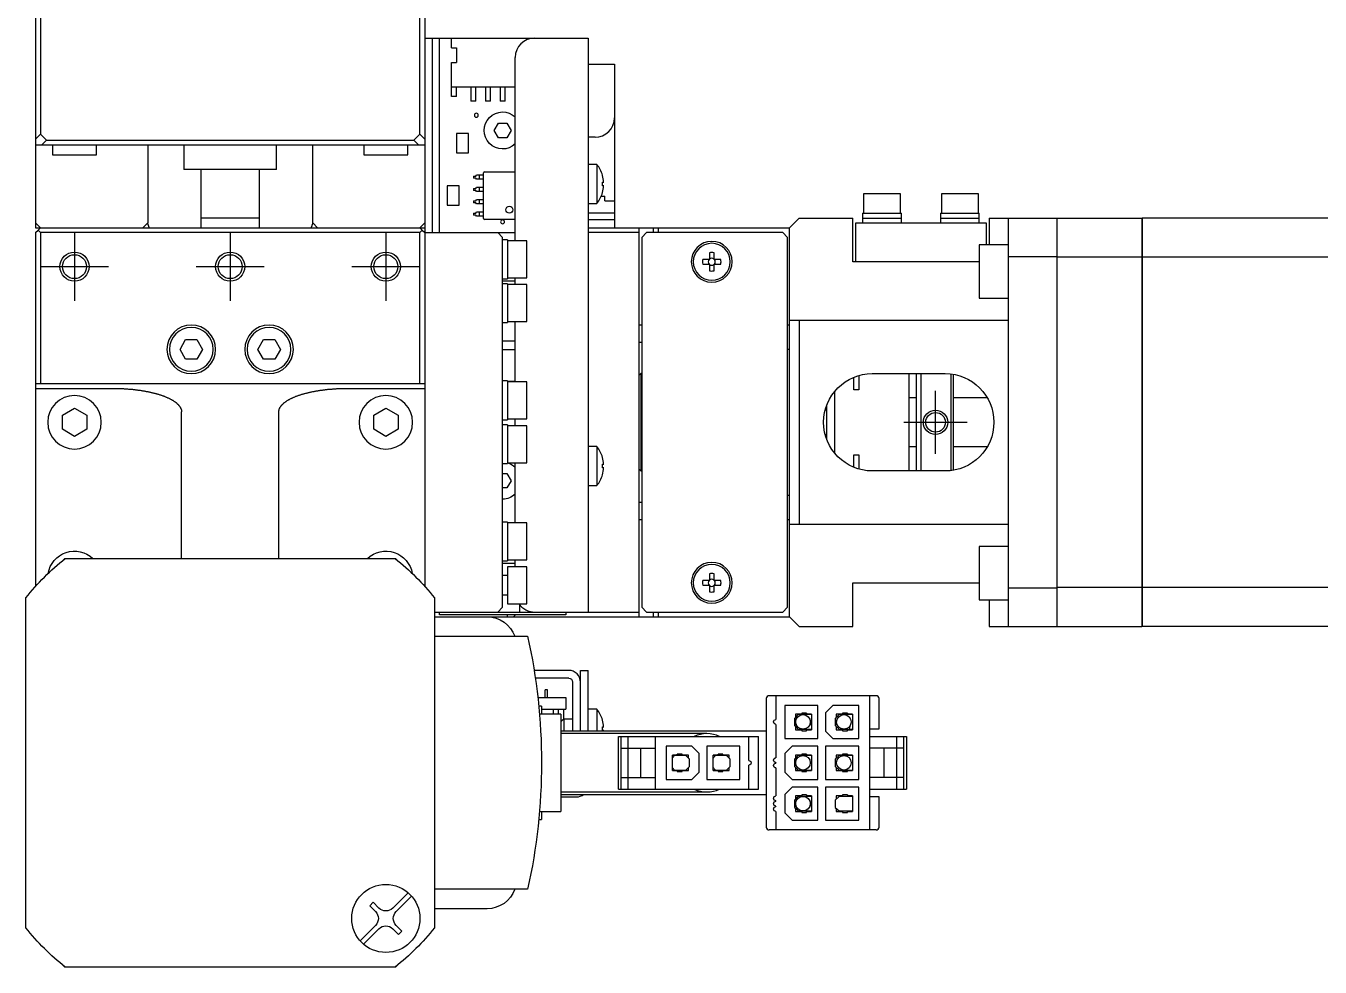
# Model space of a CAD drawing. Extents: x 0 to 1346, y -8 to 1139.
# Drawn here: x 418 to 551, y 409.9 to 506.7 of the extents above; entities that cross this region are included whole.
import ezdxf

# ---------------------------------------------------------------- set-up
doc = ezdxf.new("R2010")
doc.units = 0
doc.header["$LTSCALE"] = 0.5
doc.linetypes.add('CENTER', pattern=[50.8, 31.75, -6.35, 6.35, -6.35])
for name, color, linetype in [('MSM_CENTER', 1, 'CENTER'), ('MSM_CONTINUOUS', 7, 'CONTINUOUS'), ('MSM_NARROW', 5, 'CONTINUOUS')]:
    doc.layers.add(name, color=color, linetype=linetype)

msp = doc.modelspace()

# ---------------------------------------------------------------- linework, layer by layer
at = {"layer": 'MSM_CENTER'}
for p, q in [((423, 485.41), (423, 478.41)), ((439, 485.41), (439, 478.41)), ((455, 485.41), (455, 478.41)), ((419.5, 481.91), (426.5, 481.91)), ((435.5, 481.91), (442.5, 481.91)), ((451.5, 481.91), (458.5, 481.91)), ((511.5, 462.66), (511.5, 469.16)), ((508.25, 465.91), (514.75, 465.91))]:
    msp.add_line(p, q, dxfattribs=at)
at = {"layer": 'MSM_CONTINUOUS'}
for p, q in [((419, 523.41), (419, 485.91)), ((459, 523.41), (459, 449.05)), ((419.5, 507.91), (419.5, 495.52)), ((458.5, 495.52), (458.5, 507.91)), ((459, 505.41), (475.8, 505.41)), ((459.8, 485.41), (459.8, 505.41)), ((460.5, 485.41), (460.5, 505.41)), ((461.75, 504.41), (461.75, 505.41)), ((461.75, 504.41), (462.25, 504.41)), ((462.25, 504.41), (462.25, 502.91)), ((475.8, 505.41), (475.8, 446.41)), ((461.75, 502.91), (462.25, 502.91)), ((461.75, 499.41), (461.75, 502.91)), ((468.3, 484.56), (468.3, 503.41)), ((475.8, 502.71), (478.5, 502.71)), ((478.5, 502.71), (478.5, 485.91)), ((461.75, 500.41), (468.3, 500.41)), ((462.25, 499.41), (462.25, 500.41)), ((463.75, 500.41), (463.75, 498.91)), ((464.25, 498.91), (464.25, 500.41)), ((465.25, 500.41), (465.25, 498.91)), ((465.75, 498.91), (465.75, 500.41)), ((466.75, 500.41), (466.75, 498.91)), ((467.25, 498.91), (467.25, 500.41)), ((468.25, 500.41), (468.25, 498.91)), ((462.25, 499.41), (461.75, 499.41)), ((464.25, 498.91), (463.75, 498.91)), ((465.75, 498.91), (465.25, 498.91)), ((467.25, 498.91), (466.75, 498.91)), ((468.3, 498.91), (468.25, 498.91)), ((466.14, 495.91), (466.57, 496.66)), ((466.57, 496.66), (467.43, 496.66)), ((467.43, 496.66), (467.87, 495.91)), ((419, 495.02), (419.5, 495.52)), ((419.5, 495.52), (420.11, 494.91)), ((420.11, 494.91), (419.61, 494.41)), ((420.11, 494.91), (457.89, 494.91)), ((457.89, 494.91), (458.5, 495.52)), ((458.39, 494.41), (457.89, 494.91)), ((458.5, 495.52), (459, 495.02)), ((462.25, 495.61), (462.25, 493.61)), ((463.5, 495.61), (462.25, 495.61)), ((463.5, 493.61), (463.5, 495.61)), ((466.57, 495.16), (466.14, 495.91)), ((467.43, 495.16), (466.57, 495.16)), ((467.87, 495.91), (467.43, 495.16)), ((476.5, 495.21), (475.8, 495.21)), ((459, 494.41), (419, 494.41)), ((420.75, 494.41), (420.75, 493.41)), ((425.25, 493.41), (425.25, 494.41)), ((430.52, 494.41), (430.52, 486.41)), ((434.25, 494.41), (434.25, 491.91)), ((443.75, 491.91), (443.75, 494.41)), ((447.49, 486.41), (447.49, 494.41)), ((452.75, 494.41), (452.75, 493.41)), ((457.25, 493.41), (457.25, 494.41)), ((462.25, 493.61), (463.5, 493.61)), ((420.75, 493.41), (425.25, 493.41)), ((452.75, 493.41), (457.25, 493.41)), ((476.7, 492.41), (475.8, 492.41)), ((476.7, 492.41), (476.7, 488.41)), ((443.75, 491.91), (434.25, 491.91)), ((436, 491.91), (436, 485.91)), ((442, 485.91), (442, 491.91)), ((464, 491.22), (464, 491.02)), ((464, 491.22), (464.25, 491.22)), ((464.25, 491.02), (464, 491.02)), ((464.25, 491.22), (464.32, 491.33)), ((464.32, 490.9), (464.25, 491.02)), ((465.05, 491.33), (464.32, 491.33)), ((465.05, 490.9), (464.32, 490.9)), ((464.61, 490.9), (464.61, 491.33)), ((465.05, 486.86), (465.05, 491.56)), ((465.15, 491.66), (468.3, 491.66)), ((477.27, 491.29), (477.28, 491.3)), ((461.3, 490.22), (461.3, 488.22)), ((462.55, 490.22), (461.3, 490.22)), ((462.55, 488.22), (462.55, 490.22)), ((464, 489.95), (464.25, 489.95)), ((464, 489.95), (464, 489.75)), ((464.25, 489.75), (464, 489.75)), ((464.25, 489.95), (464.32, 490.06)), ((464.32, 489.63), (464.25, 489.75)), ((465.05, 490.06), (464.32, 490.06)), ((465.05, 489.63), (464.32, 489.63)), ((464.61, 489.63), (464.61, 490.06)), ((477.27, 490.59), (477.39, 490.59)), ((477.39, 490.23), (477.27, 490.23)), ((461.3, 488.22), (462.55, 488.22)), ((464, 488.68), (464.25, 488.68)), ((464, 488.68), (464, 488.48)), ((464.25, 488.48), (464, 488.48)), ((464.25, 488.68), (464.32, 488.79)), ((464.32, 488.36), (464.25, 488.48)), ((465.05, 488.79), (464.32, 488.79)), ((465.05, 488.36), (464.32, 488.36)), ((464.61, 488.36), (464.61, 488.79)), ((475.8, 488.41), (476.7, 488.41)), ((477.15, 489.16), (477.5, 489.16)), ((477.28, 489.52), (477.27, 489.52)), ((477.5, 488.66), (477.5, 489.16)), ((477.5, 488.66), (478.5, 488.66)), ((507.9, 489.41), (504.1, 489.41)), ((504.1, 489.41), (504.1, 487.41)), ((507.9, 487.41), (507.9, 489.41)), ((515.9, 489.41), (512.1, 489.41)), ((512.1, 489.41), (512.1, 487.41)), ((515.9, 487.41), (515.9, 489.41)), ((442, 486.91), (436, 486.91)), ((464, 487.41), (464, 487.21)), ((464, 487.41), (464.25, 487.41)), ((464.25, 487.21), (464, 487.21)), ((464.25, 487.41), (464.32, 487.52)), ((464.32, 487.09), (464.25, 487.21)), ((465.05, 487.52), (464.32, 487.52)), ((465.05, 487.09), (464.32, 487.09)), ((464.61, 487.09), (464.61, 487.52)), ((478.5, 487.41), (475.8, 487.41)), ((497.5, 486.91), (496.5, 485.91)), ((497.5, 486.91), (503, 486.91)), ((503, 482.41), (503, 486.91)), ((504, 487.41), (508, 487.41)), ((504, 487.41), (504, 486.41)), ((504, 486.91), (508, 486.91)), ((508, 486.41), (508, 487.41)), ((512, 487.41), (516, 487.41)), ((512, 487.41), (512, 486.41)), ((512, 486.91), (516, 486.91)), ((516, 486.41), (516, 487.41)), ((517, 486.91), (517, 484.16)), ((517, 486.91), (532.7, 486.91)), ((519, 444.91), (519, 486.91)), ((524, 444.91), (524, 486.91)), ((532.7, 486.91), (532.7, 444.91)), ((569, 486.91), (532.75, 486.91)), ((532.75, 486.91), (532.75, 444.91)), ((419.5, 485.91), (419, 486.41)), ((419, 485.91), (459, 485.91)), ((419, 485.41), (419.25, 485.66)), ((419.25, 485.66), (419.5, 485.91)), ((419.5, 485.41), (419.25, 485.66)), ((430.52, 486.41), (430.02, 485.91)), ((447.99, 485.91), (447.49, 486.41)), ((459, 486.41), (458.5, 485.91)), ((458.5, 485.91), (458.75, 485.66)), ((458.75, 485.66), (458.5, 485.41)), ((458.75, 485.66), (459, 485.41)), ((468.3, 486.76), (465.15, 486.76)), ((478.5, 486.71), (475.8, 486.71)), ((475.8, 485.91), (496.5, 485.91)), ((481, 485.91), (481, 445.91)), ((482.5, 485.41), (482.5, 485.91)), ((483, 485.91), (483, 485.41)), ((496.5, 445.91), (496.5, 485.91)), ((503.3, 482.41), (503.3, 486.41)), ((503.3, 486.41), (516.7, 486.41)), ((516.7, 486.41), (516.7, 484.16)), ((532.75, 486.86), (532.7, 486.86)), ((419, 485.41), (419, 449.05)), ((458.5, 485.41), (419.5, 485.41)), ((419.5, 485.41), (419.5, 469.91)), ((458.5, 469.91), (458.5, 485.41)), ((459, 485.41), (468.3, 485.41)), ((467, 484.91), (466.5, 485.41)), ((467, 446.91), (467, 484.91)), ((467.5, 484.66), (467, 484.66)), ((467.5, 484.66), (467.5, 480.66)), ((469.5, 484.56), (467.5, 484.56)), ((469.5, 480.76), (469.5, 484.56)), ((481, 485.41), (475.8, 485.41)), ((481.8, 485.41), (481.3, 484.91)), ((481.3, 484.91), (481.3, 446.91)), ((495.8, 485.41), (481.8, 485.41)), ((496.3, 484.91), (495.8, 485.41)), ((496.3, 446.91), (496.3, 484.91)), ((488.26, 483.33), (488.26, 482.65)), ((488.74, 482.65), (488.74, 483.33)), ((516, 484.16), (516, 478.66)), ((519, 484.16), (516, 484.16)), ((524, 482.91), (519, 482.91)), ((488.26, 482.65), (487.58, 482.65)), ((487.58, 482.17), (488.26, 482.17)), ((488.26, 482.17), (488.26, 481.49)), ((489.42, 482.65), (488.74, 482.65)), ((488.74, 481.49), (488.74, 482.17)), ((488.74, 482.17), (489.42, 482.17)), ((516, 482.41), (503, 482.41)), ((532.7, 482.88), (524, 482.88)), ((532.75, 482.62), (532.7, 482.62)), ((556.7, 482.88), (532.75, 482.88)), ((467, 480.66), (467.5, 480.66)), ((468.3, 480.41), (467, 480.41)), ((467.5, 480.76), (469.5, 480.76)), ((468.3, 480.06), (468.3, 480.76)), ((467.5, 480.16), (467, 480.16)), ((467.5, 480.16), (467.5, 476.16)), ((469.5, 480.06), (467.5, 480.06)), ((469.5, 476.26), (469.5, 480.06)), ((516, 478.66), (519, 478.66)), ((467.5, 476.26), (469.5, 476.26)), ((468.3, 470.06), (468.3, 476.26)), ((496.5, 476.41), (519, 476.41)), ((497.5, 476.41), (497.5, 455.41)), ((467, 476.16), (467.5, 476.16)), ((481.3, 475.91), (481, 475.91)), ((496.5, 475.91), (496.3, 475.91)), ((433.85, 473.41), (434.42, 474.41)), ((434.42, 474.41), (435.58, 474.41)), ((435.58, 474.41), (436.16, 473.41)), ((441.85, 473.41), (442.42, 474.41)), ((442.42, 474.41), (443.58, 474.41)), ((443.58, 474.41), (444.16, 473.41)), ((467, 474.28), (468.3, 474.28)), ((481, 474.16), (481.3, 474.16)), ((434.42, 472.41), (433.85, 473.41)), ((435.58, 472.41), (434.42, 472.41)), ((436.16, 473.41), (435.58, 472.41)), ((442.42, 472.41), (441.85, 473.41)), ((443.58, 472.41), (442.42, 472.41)), ((444.16, 473.41), (443.58, 472.41)), ((468.3, 473.35), (467, 473.35)), ((496.5, 473.41), (496.3, 473.41)), ((419, 469.91), (459, 469.91)), ((467.5, 470.16), (467, 470.16)), ((467.5, 470.16), (467.5, 466.16)), ((467.5, 470.15), (468.3, 470.15)), ((469.5, 470.06), (467.5, 470.06)), ((469.5, 466.26), (469.5, 470.06)), ((481.2, 470.91), (481, 470.71)), ((481.2, 470.91), (481.2, 460.91)), ((481.3, 470.91), (481.2, 470.91)), ((503.1, 469.24), (503.1, 470.53)), ((503.6, 470.71), (503.6, 469.24)), ((505, 470.91), (512.5, 470.91)), ((508.8, 460.91), (508.8, 470.91)), ((509.5, 470.91), (509.5, 460.91)), ((510, 470.91), (510, 460.91)), ((513.1, 460.94), (513.1, 470.87)), ((513.3, 470.84), (513.3, 460.97)), ((419, 469.39), (427, 469.39)), ((451, 469.39), (459, 469.39)), ((501.1, 469.04), (501.1, 462.78)), ((503.6, 469.26), (503.1, 469.26)), ((503.6, 469.24), (503.1, 469.24)), ((509.5, 468.41), (508.8, 468.41)), ((516.83, 468.41), (513.3, 468.41)), ((421.75, 466.63), (423, 467.35)), ((423, 467.35), (424.25, 466.63)), ((434, 451.91), (434, 466.98)), ((444, 451.91), (444, 466.98)), ((453.75, 466.63), (455, 467.35)), ((455, 467.35), (456.25, 466.63)), ((500.3, 467.16), (500.16, 467.16)), ((500.3, 467.61), (500.3, 464.2)), ((421.75, 465.19), (421.75, 466.63)), ((424.25, 466.63), (424.25, 465.19)), ((453.75, 465.19), (453.75, 466.63)), ((456.25, 466.63), (456.25, 465.19)), ((467, 466.16), (467.5, 466.16)), ((467.5, 465.66), (467, 465.66)), ((467.5, 466.26), (469.5, 466.26)), ((467.5, 465.66), (467.5, 461.66)), ((468.3, 465.56), (468.3, 466.26)), ((423, 464.46), (421.75, 465.19)), ((424.25, 465.19), (423, 464.46)), ((455, 464.46), (453.75, 465.19)), ((456.25, 465.19), (455, 464.46)), ((469.5, 465.56), (467.5, 465.56)), ((469.5, 461.76), (469.5, 465.56)), ((500.16, 464.66), (500.3, 464.66)), ((476.7, 463.41), (475.8, 463.41)), ((476.7, 463.41), (476.7, 459.41)), ((508.8, 463.41), (509.5, 463.41)), ((513.3, 463.41), (516.83, 463.41)), ((467, 461.66), (467.5, 461.66)), ((467.5, 461.76), (469.5, 461.76)), ((468.3, 455.56), (468.3, 461.76)), ((477.27, 462.29), (477.28, 462.3)), ((503.1, 461.28), (503.1, 462.58)), ((503.1, 462.58), (503.6, 462.58)), ((503.1, 462.56), (503.6, 462.56)), ((503.6, 462.58), (503.6, 461.11)), ((467, 460.66), (467.43, 460.66)), ((467.43, 460.66), (467.87, 459.91)), ((477.27, 461.59), (477.39, 461.59)), ((477.39, 461.23), (477.27, 461.23)), ((477.28, 460.52), (477.27, 460.52)), ((481, 461.11), (481.2, 460.91)), ((481.2, 460.91), (481.3, 460.91)), ((512.5, 460.91), (505, 460.91)), ((467.43, 459.16), (467, 459.16)), ((467.87, 459.91), (467.43, 459.16)), ((475.8, 459.41), (476.7, 459.41)), ((481.3, 457.66), (481, 457.66)), ((496.3, 458.41), (496.5, 458.41)), ((467.5, 455.66), (467, 455.66)), ((467.5, 455.66), (467.5, 451.66)), ((468.3, 455.57), (467.5, 455.57)), ((469.5, 455.56), (467.5, 455.56)), ((469.5, 451.76), (469.5, 455.56)), ((481, 455.91), (481.3, 455.91)), ((496.3, 455.91), (496.5, 455.91)), ((519, 455.41), (496.5, 455.41)), ((516, 453.16), (516, 447.66)), ((519, 453.16), (516, 453.16)), ((422, 451.91), (421.87, 451.78)), ((422.03, 451.91), (455.97, 451.91)), ((456.13, 451.78), (456, 451.91)), ((467, 451.66), (467.5, 451.66)), ((468.3, 451.41), (467, 451.41)), ((467.5, 451.76), (469.5, 451.76)), ((467.5, 451.06), (467.5, 447.26)), ((469.5, 451.06), (467.5, 451.06)), ((468.3, 451.06), (468.3, 451.76)), ((469.5, 447.26), (469.5, 451.06)), ((467.5, 450.16), (467, 450.16)), ((488.26, 449.65), (487.58, 449.65)), ((488.26, 450.33), (488.26, 449.65)), ((488.74, 449.65), (488.74, 450.33)), ((489.42, 449.65), (488.74, 449.65)), ((487.58, 449.17), (488.26, 449.17)), ((488.26, 449.17), (488.26, 448.49)), ((488.74, 448.49), (488.74, 449.17)), ((488.74, 449.17), (489.42, 449.17)), ((503, 449.41), (516, 449.41)), ((503, 444.91), (503, 449.41)), ((519, 448.91), (524, 448.91)), ((532.7, 448.94), (524, 448.94)), ((532.75, 449.19), (532.7, 449.19)), ((556.7, 448.94), (532.75, 448.94)), ((418.13, 448.04), (418, 447.91)), ((418, 413.94), (418, 447.88)), ((460, 447.91), (459.87, 448.04)), ((460, 447.88), (460, 413.94)), ((467, 448.16), (467.5, 448.16)), ((467.5, 447.26), (469.5, 447.26)), ((468.75, 447.14), (468.75, 446.41)), ((516, 447.66), (519, 447.66)), ((517, 447.66), (517, 444.91)), ((460, 446.41), (481, 446.41)), ((460, 445.91), (496.5, 445.91)), ((460.5, 446.11), (460.5, 446.41)), ((473.5, 446.11), (460.5, 446.11)), ((466.5, 446.41), (467, 446.91)), ((467.5, 445.91), (467.5, 446.11)), ((468.31, 446.11), (468.11, 445.91)), ((473.5, 446.41), (473.5, 446.11)), ((481.3, 446.91), (481.8, 446.41)), ((481.8, 446.41), (495.8, 446.41)), ((482.5, 445.91), (482.5, 446.41)), ((483, 446.41), (483, 445.91)), ((495.8, 446.41), (496.3, 446.91)), ((496.5, 445.91), (497.5, 444.91)), ((497.5, 444.91), (503, 444.91)), ((517, 444.91), (532.7, 444.91)), ((532.75, 444.96), (532.7, 444.96)), ((556.7, 444.91), (532.75, 444.91)), ((460, 443.91), (469.57, 443.91)), ((473.8, 440.41), (470.24, 440.41)), ((475, 440.41), (475.8, 440.41)), ((475, 434.16), (475, 440.41)), ((475.8, 434.16), (475.8, 440.41)), ((473.8, 439.61), (470.36, 439.61)), ((474.2, 439.21), (474.2, 434.16)), ((471.38, 437.61), (471.38, 438.41)), ((471.63, 438.41), (471.38, 438.41)), ((471.63, 437.61), (471.63, 438.41)), ((505.4, 437.81), (494.4, 437.81)), ((495.1, 437.81), (495.1, 435.36)), ((504.7, 437.81), (504.7, 424.01)), ((470.62, 437.61), (473.5, 437.61)), ((471, 436.73), (470.71, 436.73)), ((471, 436.73), (471, 435.91)), ((471, 436.41), (473.5, 436.41)), ((472.25, 435.91), (472.25, 436.41)), ((472.71, 436.41), (472.71, 435.91)), ((473.25, 436.41), (473.25, 435.36)), ((473.5, 437.61), (473.5, 436.41)), ((476.7, 436.41), (475.8, 436.41)), ((476.7, 436.41), (476.7, 434.16)), ((494.1, 437.51), (494.1, 424.31)), ((496, 436.81), (496, 433.41)), ((499.4, 436.81), (496, 436.81)), ((499.4, 433.41), (499.4, 436.81)), ((500.95, 436.81), (500.2, 436.06)), ((503.6, 436.81), (500.95, 436.81)), ((503.6, 433.41), (503.6, 436.81)), ((505.7, 434.41), (505.7, 437.51)), ((473, 435.91), (470.79, 435.91)), ((473, 435.91), (473, 425.91)), ((473.1, 435.21), (473, 435.11)), ((473.3, 435.41), (473.1, 435.21)), ((473.3, 435.41), (473.3, 434.16)), ((474.2, 435.41), (473.3, 435.41)), ((477.27, 435.29), (477.28, 435.3)), ((497.1, 435.58), (497, 435.48)), ((497, 435.48), (497, 434.73)), ((497.75, 435.91), (497.1, 435.91)), ((497.1, 435.91), (497.1, 435.58)), ((497.38, 435.86), (497.1, 435.58)), ((498.75, 435.86), (497.38, 435.86)), ((498.25, 436.01), (497.75, 436.01)), ((497.75, 436.01), (497.75, 435.86)), ((498.25, 436.01), (498.25, 435.86)), ((498.75, 435.91), (498.25, 435.91)), ((498.75, 434.8), (498.6, 435.32)), ((498.75, 435.91), (498.75, 434.31)), ((500.2, 436.06), (500.2, 434.16)), ((501.58, 435.86), (501.2, 435.48)), ((501.2, 435.48), (501.2, 434.73)), ((501.35, 435.31), (501.2, 434.76)), ((501.3, 435.91), (501.3, 435.58)), ((501.95, 435.91), (501.3, 435.91)), ((502.95, 435.86), (501.58, 435.86)), ((502.45, 436.01), (501.95, 436.01)), ((501.95, 436.01), (501.95, 435.86)), ((502.45, 436.01), (502.45, 435.86)), ((502.95, 435.91), (502.45, 435.91)), ((502.95, 435.91), (502.95, 434.31)), ((494.1, 434.16), (473, 434.16)), ((488, 433.91), (473, 433.91)), ((477.27, 434.59), (477.39, 434.59)), ((477.39, 434.23), (477.27, 434.23)), ((495.1, 434.86), (495.1, 431.43)), ((497, 434.73), (497.1, 434.63)), ((497.1, 434.63), (497.1, 434.31)), ((497.1, 434.63), (497.38, 434.36)), ((497.1, 434.31), (497.75, 434.31)), ((497.16, 434.89), (497.29, 434.44)), ((497.38, 434.36), (498.75, 434.36)), ((497.75, 434.36), (497.75, 434.21)), ((497.75, 434.21), (498.25, 434.21)), ((498.25, 434.21), (498.25, 434.36)), ((498.25, 434.31), (498.75, 434.31)), ((500.2, 434.16), (500.95, 433.41)), ((501.2, 434.73), (501.3, 434.63)), ((501.3, 434.63), (501.3, 434.31)), ((501.3, 434.63), (501.58, 434.36)), ((501.3, 434.31), (501.95, 434.31)), ((501.58, 434.36), (502.95, 434.36)), ((501.95, 434.36), (501.95, 434.21)), ((501.95, 434.21), (502.45, 434.21)), ((502.45, 434.21), (502.45, 434.36)), ((502.45, 434.31), (502.95, 434.31)), ((502.65, 434.36), (502.8, 434.91)), ((504.7, 434.41), (505.7, 434.41)), ((478.9, 428.21), (478.9, 433.61)), ((478.9, 433.61), (493.3, 433.61)), ((479.2, 428.21), (479.2, 433.61)), ((479.2, 432.41), (482.7, 432.41)), ((479.9, 428.21), (479.9, 433.61)), ((481.2, 429.41), (481.2, 432.41)), ((482.7, 428.21), (482.7, 433.61)), ((486.45, 432.61), (483.8, 432.61)), ((483.8, 432.61), (483.8, 429.21)), ((487.2, 431.86), (486.45, 432.61)), ((488, 432.61), (488, 429.21)), ((491.4, 432.61), (488, 432.61)), ((491.4, 429.21), (491.4, 432.61)), ((492.3, 431.16), (492.3, 433.61)), ((493.3, 428.21), (493.3, 433.61)), ((496, 433.41), (499.4, 433.41)), ((496.75, 432.61), (496, 431.86)), ((499.4, 432.61), (496.75, 432.61)), ((499.4, 429.21), (499.4, 432.61)), ((503.6, 432.61), (500.2, 432.61)), ((500.2, 432.61), (500.2, 429.21)), ((500.95, 433.41), (503.6, 433.41)), ((503.6, 429.21), (503.6, 432.61)), ((504.7, 433.61), (508.5, 433.61)), ((508.2, 432.41), (504.7, 432.41)), ((506.2, 432.41), (506.2, 429.41)), ((507.5, 433.61), (507.5, 428.21)), ((508.2, 433.61), (508.2, 428.21)), ((508.5, 433.61), (508.5, 428.21)), ((484.95, 431.71), (484.45, 431.71)), ((484.45, 430.11), (484.45, 431.71)), ((485.83, 431.66), (484.45, 431.66)), ((485.45, 431.81), (484.95, 431.81)), ((484.95, 431.66), (484.95, 431.81)), ((485.45, 431.66), (485.45, 431.81)), ((486.1, 431.71), (485.45, 431.71)), ((486.2, 431.28), (485.83, 431.66)), ((486.1, 431.38), (486.1, 431.71)), ((486.2, 430.53), (486.2, 431.28)), ((487.2, 429.96), (487.2, 431.86)), ((489.15, 431.71), (488.65, 431.71)), ((488.65, 430.11), (488.65, 431.71)), ((490.03, 431.66), (488.65, 431.66)), ((489.65, 431.81), (489.15, 431.81)), ((489.15, 431.66), (489.15, 431.81)), ((489.65, 431.66), (489.65, 431.81)), ((490.3, 431.71), (489.65, 431.71)), ((490.4, 431.28), (490.03, 431.66)), ((490.3, 431.38), (490.3, 431.71)), ((490.4, 430.53), (490.4, 431.28)), ((496, 431.86), (496, 429.96)), ((497.1, 431.38), (497, 431.28)), ((497, 431.28), (497, 430.53)), ((497.75, 431.71), (497.1, 431.71)), ((497.1, 431.71), (497.1, 431.38)), ((497.38, 431.66), (497.1, 431.38)), ((498.75, 431.66), (497.38, 431.66)), ((498.25, 431.81), (497.75, 431.81)), ((497.75, 431.81), (497.75, 431.66)), ((498.25, 431.81), (498.25, 431.66)), ((498.75, 431.71), (498.25, 431.71)), ((498.75, 431.65), (498.67, 431.66)), ((498.75, 431.71), (498.75, 430.11)), ((501.3, 431.38), (501.2, 431.28)), ((501.2, 431.28), (501.2, 430.53)), ((501.3, 431.71), (501.3, 431.38)), ((501.95, 431.71), (501.3, 431.71)), ((501.58, 431.66), (501.3, 431.38)), ((502.95, 431.66), (501.58, 431.66)), ((502.45, 431.81), (501.95, 431.81)), ((501.95, 431.81), (501.95, 431.66)), ((502.45, 431.81), (502.45, 431.66)), ((502.95, 431.71), (502.45, 431.71)), ((502.95, 431.71), (502.95, 430.11)), ((484.45, 430.16), (485.83, 430.16)), ((484.45, 430.11), (484.95, 430.11)), ((484.95, 430.16), (484.95, 430.01)), ((484.95, 430.01), (485.45, 430.01)), ((485.45, 430.01), (485.45, 430.16)), ((485.45, 430.11), (486.1, 430.11)), ((485.83, 430.16), (486.2, 430.53)), ((486.1, 430.11), (486.1, 430.43)), ((486.45, 429.21), (487.2, 429.96)), ((488.65, 430.16), (490.03, 430.16)), ((488.65, 430.11), (489.15, 430.11)), ((489.15, 430.16), (489.15, 430.01)), ((489.15, 430.01), (489.65, 430.01)), ((489.65, 430.01), (489.65, 430.16)), ((489.65, 430.11), (490.3, 430.11)), ((490.03, 430.16), (490.4, 430.53)), ((490.3, 430.11), (490.3, 430.43)), ((492.3, 428.21), (492.3, 430.66)), ((495.1, 430.93), (495.1, 430.88)), ((495.1, 430.38), (495.1, 427.51)), ((496, 429.96), (496.75, 429.21)), ((497, 430.53), (497.1, 430.43)), ((497.1, 430.43), (497.1, 430.11)), ((497.1, 430.43), (497.38, 430.16)), ((497.1, 430.11), (497.75, 430.11)), ((497.38, 430.16), (498.75, 430.16)), ((497.75, 430.16), (497.75, 430.01)), ((497.75, 430.01), (498.25, 430.01)), ((498.25, 430.01), (498.25, 430.16)), ((498.25, 430.11), (498.75, 430.11)), ((498.75, 430.16), (498.67, 430.16)), ((501.2, 430.53), (501.58, 430.16)), ((501.3, 430.43), (501.3, 430.11)), ((501.3, 430.11), (501.95, 430.11)), ((501.58, 430.16), (502.95, 430.16)), ((501.95, 430.16), (501.95, 430.01)), ((501.95, 430.01), (502.45, 430.01)), ((502.45, 430.01), (502.45, 430.16)), ((502.45, 430.11), (502.95, 430.11)), ((479.2, 429.41), (482.7, 429.41)), ((483.8, 429.21), (486.45, 429.21)), ((488, 429.21), (491.4, 429.21)), ((496.75, 428.41), (496, 427.66)), ((496.75, 429.21), (499.4, 429.21)), ((499.4, 428.41), (496.75, 428.41)), ((499.4, 425.01), (499.4, 428.41)), ((500.2, 429.21), (503.6, 429.21)), ((500.2, 428.41), (500.2, 425.01)), ((503.6, 428.41), (500.2, 428.41)), ((503.6, 425.01), (503.6, 428.41)), ((508.2, 429.41), (504.7, 429.41)), ((473, 427.91), (488, 427.91)), ((473, 427.66), (494.1, 427.66)), ((473, 427.41), (474.6, 427.41)), ((478.9, 428.21), (493.3, 428.21)), ((496, 427.66), (496, 425.76)), ((497.1, 427.18), (497, 427.08)), ((497, 427.08), (497, 426.33)), ((497.75, 427.51), (497.1, 427.51)), ((497.1, 427.51), (497.1, 427.18)), ((497.38, 427.46), (497.1, 427.18)), ((497.16, 426.92), (497.29, 427.37)), ((498.75, 427.46), (497.38, 427.46)), ((498.25, 427.61), (497.75, 427.61)), ((497.75, 427.61), (497.75, 427.46)), ((498.25, 427.61), (498.25, 427.46)), ((498.75, 427.51), (498.25, 427.51)), ((498.75, 427.51), (498.75, 425.91)), ((501.58, 427.46), (501.2, 427.08)), ((501.2, 427.08), (501.2, 426.33)), ((501.3, 427.51), (501.3, 427.18)), ((501.95, 427.51), (501.3, 427.51)), ((502.95, 427.46), (501.58, 427.46)), ((502.45, 427.61), (501.95, 427.61)), ((501.95, 427.61), (501.95, 427.46)), ((502.45, 427.61), (502.45, 427.46)), ((502.95, 427.51), (502.45, 427.51)), ((502.95, 427.51), (502.95, 425.91)), ((504.7, 428.21), (508.5, 428.21)), ((505.7, 427.41), (504.7, 427.41)), ((505.7, 424.31), (505.7, 427.41)), ((470.79, 425.91), (473, 425.91)), ((471, 425.91), (471, 425.09)), ((495.1, 427.01), (495.1, 426.96)), ((495.1, 426.46), (495.1, 426.41)), ((495.1, 425.91), (495.1, 424.01)), ((496, 425.76), (496.75, 425.01)), ((497, 426.33), (497.1, 426.23)), ((497.1, 426.23), (497.1, 425.91)), ((497.1, 426.23), (497.38, 425.96)), ((497.1, 425.91), (497.75, 425.91)), ((497.38, 425.96), (498.75, 425.96)), ((497.75, 425.96), (497.75, 425.81)), ((497.75, 425.81), (498.25, 425.81)), ((498.25, 425.81), (498.25, 425.96)), ((498.25, 425.91), (498.75, 425.91)), ((498.75, 427.02), (498.6, 426.49)), ((501.2, 426.33), (501.58, 425.96)), ((501.3, 426.23), (501.3, 425.91)), ((501.3, 425.91), (501.95, 425.91)), ((501.58, 425.96), (502.95, 425.96)), ((501.95, 425.96), (501.95, 425.81)), ((501.95, 425.81), (502.45, 425.81)), ((502.45, 425.81), (502.45, 425.96)), ((502.45, 425.91), (502.95, 425.91)), ((470.71, 425.09), (471, 425.09)), ((496.75, 425.01), (499.4, 425.01)), ((500.2, 425.01), (503.6, 425.01)), ((505.4, 424.01), (494.4, 424.01)), ((469.57, 417.91), (460, 417.91)), ((453.34, 416.22), (453.69, 416.57)), ((453.69, 416.57), (454.29, 415.97)), ((455.71, 415.97), (457.29, 417.55)), ((457.65, 417.2), (456.06, 415.62)), ((453.94, 415.62), (453.34, 416.22)), ((465.42, 415.91), (460, 415.91)), ((418, 413.91), (418.13, 413.78)), ((452.36, 412.62), (453.94, 414.2)), ((454.29, 413.85), (452.71, 412.26)), ((456.31, 413.25), (455.71, 413.85)), ((456.06, 414.2), (456.66, 413.6)), ((459.87, 413.78), (460, 413.91)), ((456.66, 413.6), (456.31, 413.25)), ((421.87, 410.04), (422, 409.91)), ((455.97, 409.91), (422.03, 409.91)), ((456, 409.91), (456.13, 410.04))]:
    msp.add_line(p, q, dxfattribs=at)
for points in [[(477.27, 490.23, 0), (477.27, 490.23, 0), (477.27, 490.23, 0), (477.27, 490.24, 0), (477.27, 490.24, 0), (477.27, 490.24, 0), (477.27, 490.25, 0), (477.27, 490.25, 0), (477.27, 490.25, 0), (477.27, 490.25, 0), (477.27, 490.26, 0), (477.27, 490.26, 0), (477.27, 490.26, 0), (477.27, 490.26, 0), (477.27, 490.27, 0), (477.27, 490.27, 0), (477.27, 490.27, 0), (477.27, 490.28, 0), (477.27, 490.28, 0), (477.27, 490.28, 0), (477.27, 490.28, 0), (477.27, 490.29, 0), (477.27, 490.29, 0), (477.27, 490.29, 0), (477.27, 490.3, 0), (477.27, 490.3, 0), (477.27, 490.3, 0), (477.27, 490.3, 0), (477.27, 490.31, 0), (477.27, 490.31, 0), (477.27, 490.31, 0), (477.27, 490.31, 0), (477.27, 490.32, 0), (477.27, 490.32, 0), (477.27, 490.32, 0), (477.27, 490.33, 0), (477.27, 490.33, 0), (477.27, 490.33, 0), (477.27, 490.33, 0), (477.27, 490.34, 0), (477.27, 490.34, 0), (477.27, 490.34, 0), (477.27, 490.35, 0), (477.27, 490.35, 0), (477.27, 490.35, 0), (477.27, 490.36, 0), (477.27, 490.36, 0), (477.27, 490.36, 0), (477.27, 490.36, 0), (477.27, 490.37, 0), (477.28, 490.37, 0), (477.28, 490.37, 0), (477.28, 490.37, 0), (477.28, 490.38, 0), (477.28, 490.38, 0), (477.28, 490.38, 0), (477.28, 490.39, 0), (477.28, 490.39, 0), (477.28, 490.39, 0), (477.28, 490.39, 0), (477.28, 490.4, 0), (477.28, 490.4, 0), (477.28, 490.4, 0), (477.28, 490.4, 0), (477.28, 490.41, 0), (477.28, 490.41, 0), (477.28, 490.41, 0), (477.28, 490.42, 0), (477.28, 490.42, 0), (477.28, 490.42, 0), (477.28, 490.43, 0), (477.28, 490.43, 0), (477.28, 490.43, 0), (477.28, 490.43, 0), (477.28, 490.44, 0), (477.28, 490.44, 0), (477.28, 490.44, 0), (477.28, 490.44, 0), (477.28, 490.45, 0), (477.27, 490.45, 0), (477.27, 490.45, 0), (477.27, 490.46, 0), (477.27, 490.46, 0), (477.27, 490.46, 0), (477.27, 490.46, 0), (477.27, 490.47, 0), (477.27, 490.47, 0), (477.27, 490.47, 0), (477.27, 490.48, 0), (477.27, 490.48, 0), (477.27, 490.48, 0), (477.27, 490.48, 0), (477.27, 490.49, 0), (477.27, 490.49, 0), (477.27, 490.49, 0), (477.27, 490.5, 0), (477.27, 490.5, 0), (477.27, 490.5, 0), (477.27, 490.5, 0), (477.27, 490.51, 0), (477.27, 490.51, 0), (477.27, 490.51, 0), (477.27, 490.51, 0), (477.27, 490.52, 0), (477.27, 490.52, 0), (477.27, 490.52, 0), (477.27, 490.53, 0), (477.27, 490.53, 0), (477.27, 490.53, 0), (477.27, 490.54, 0), (477.27, 490.54, 0), (477.27, 490.54, 0), (477.27, 490.54, 0), (477.27, 490.55, 0), (477.27, 490.55, 0), (477.27, 490.55, 0), (477.27, 490.55, 0), (477.27, 490.56, 0), (477.27, 490.56, 0), (477.27, 490.56, 0), (477.27, 490.57, 0), (477.27, 490.57, 0), (477.27, 490.57, 0), (477.27, 490.57, 0), (477.27, 490.58, 0), (477.27, 490.58, 0), (477.27, 490.58, 0), (477.27, 490.58, 0), (477.27, 490.59, 0)], [(430.7, 485.91, 0), (430.69, 485.91, 0), (430.69, 485.92, 0), (430.69, 485.92, 0), (430.69, 485.92, 0), (430.69, 485.93, 0), (430.69, 485.93, 0), (430.69, 485.93, 0), (430.68, 485.94, 0), (430.68, 485.94, 0), (430.68, 485.95, 0), (430.68, 485.95, 0), (430.68, 485.95, 0), (430.68, 485.96, 0), (430.68, 485.96, 0), (430.67, 485.96, 0), (430.67, 485.97, 0), (430.67, 485.97, 0), (430.67, 485.98, 0), (430.67, 485.98, 0), (430.67, 485.98, 0), (430.67, 485.99, 0), (430.66, 485.99, 0), (430.66, 486, 0), (430.66, 486, 0), (430.66, 486, 0), (430.66, 486.01, 0), (430.66, 486.01, 0), (430.65, 486.01, 0), (430.65, 486.02, 0), (430.65, 486.02, 0), (430.65, 486.02, 0), (430.65, 486.03, 0), (430.65, 486.03, 0), (430.65, 486.04, 0), (430.64, 486.04, 0), (430.64, 486.05, 0), (430.64, 486.05, 0), (430.64, 486.05, 0), (430.64, 486.06, 0), (430.64, 486.06, 0), (430.64, 486.06, 0), (430.63, 486.07, 0), (430.63, 486.07, 0), (430.63, 486.07, 0), (430.63, 486.08, 0), (430.63, 486.08, 0), (430.63, 486.09, 0), (430.63, 486.09, 0), (430.62, 486.1, 0), (430.62, 486.1, 0), (430.62, 486.1, 0), (430.62, 486.11, 0), (430.62, 486.11, 0), (430.62, 486.11, 0), (430.62, 486.12, 0), (430.61, 486.12, 0), (430.61, 486.13, 0), (430.61, 486.13, 0), (430.61, 486.13, 0), (430.61, 486.14, 0), (430.61, 486.14, 0), (430.61, 486.14, 0), (430.6, 486.15, 0), (430.6, 486.15, 0), (430.6, 486.16, 0), (430.6, 486.16, 0), (430.6, 486.17, 0), (430.6, 486.17, 0), (430.6, 486.17, 0), (430.6, 486.18, 0), (430.59, 486.18, 0), (430.59, 486.18, 0), (430.59, 486.19, 0), (430.59, 486.19, 0), (430.59, 486.2, 0), (430.59, 486.2, 0), (430.58, 486.2, 0), (430.58, 486.21, 0), (430.58, 486.21, 0), (430.58, 486.22, 0), (430.58, 486.22, 0), (430.58, 486.22, 0), (430.58, 486.23, 0), (430.57, 486.23, 0), (430.57, 486.24, 0), (430.57, 486.24, 0), (430.57, 486.24, 0), (430.57, 486.25, 0), (430.57, 486.25, 0), (430.57, 486.25, 0), (430.57, 486.26, 0), (430.56, 486.26, 0), (430.56, 486.27, 0), (430.56, 486.27, 0), (430.56, 486.27, 0), (430.56, 486.28, 0), (430.56, 486.28, 0), (430.56, 486.29, 0), (430.56, 486.29, 0), (430.55, 486.3, 0), (430.55, 486.3, 0), (430.55, 486.3, 0), (430.55, 486.31, 0), (430.55, 486.31, 0), (430.55, 486.31, 0), (430.55, 486.32, 0), (430.54, 486.32, 0), (430.54, 486.33, 0), (430.54, 486.33, 0), (430.54, 486.33, 0), (430.54, 486.34, 0), (430.54, 486.34, 0), (430.54, 486.35, 0), (430.54, 486.35, 0), (430.53, 486.36, 0), (430.53, 486.36, 0), (430.53, 486.36, 0), (430.53, 486.37, 0), (430.53, 486.37, 0), (430.53, 486.38, 0), (430.52, 486.38, 0), (430.52, 486.38, 0), (430.52, 486.39, 0), (430.52, 486.39, 0), (430.52, 486.4, 0), (430.52, 486.4, 0), (430.52, 486.4, 0), (430.52, 486.41, 0)], [(447.49, 486.41, 0), (447.49, 486.4, 0), (447.48, 486.4, 0), (447.48, 486.4, 0), (447.48, 486.39, 0), (447.48, 486.39, 0), (447.48, 486.38, 0), (447.48, 486.38, 0), (447.48, 486.38, 0), (447.48, 486.37, 0), (447.47, 486.37, 0), (447.47, 486.36, 0), (447.47, 486.36, 0), (447.47, 486.36, 0), (447.47, 486.35, 0), (447.47, 486.35, 0), (447.47, 486.34, 0), (447.46, 486.34, 0), (447.46, 486.33, 0), (447.46, 486.33, 0), (447.46, 486.33, 0), (447.46, 486.32, 0), (447.46, 486.32, 0), (447.46, 486.31, 0), (447.45, 486.31, 0), (447.45, 486.31, 0), (447.45, 486.3, 0), (447.45, 486.3, 0), (447.45, 486.3, 0), (447.45, 486.29, 0), (447.45, 486.29, 0), (447.45, 486.28, 0), (447.44, 486.28, 0), (447.44, 486.27, 0), (447.44, 486.27, 0), (447.44, 486.27, 0), (447.44, 486.26, 0), (447.44, 486.26, 0), (447.44, 486.25, 0), (447.44, 486.25, 0), (447.43, 486.25, 0), (447.43, 486.24, 0), (447.43, 486.24, 0), (447.43, 486.24, 0), (447.43, 486.23, 0), (447.43, 486.23, 0), (447.43, 486.22, 0), (447.42, 486.22, 0), (447.42, 486.22, 0), (447.42, 486.21, 0), (447.42, 486.21, 0), (447.42, 486.2, 0), (447.42, 486.2, 0), (447.42, 486.2, 0), (447.41, 486.19, 0), (447.41, 486.19, 0), (447.41, 486.18, 0), (447.41, 486.18, 0), (447.41, 486.18, 0), (447.41, 486.17, 0), (447.41, 486.17, 0), (447.4, 486.17, 0), (447.4, 486.16, 0), (447.4, 486.16, 0), (447.4, 486.15, 0), (447.4, 486.15, 0), (447.4, 486.14, 0), (447.4, 486.14, 0), (447.39, 486.14, 0), (447.39, 486.13, 0), (447.39, 486.13, 0), (447.39, 486.13, 0), (447.39, 486.12, 0), (447.39, 486.12, 0), (447.39, 486.11, 0), (447.38, 486.11, 0), (447.38, 486.11, 0), (447.38, 486.1, 0), (447.38, 486.1, 0), (447.38, 486.1, 0), (447.38, 486.09, 0), (447.38, 486.09, 0), (447.38, 486.08, 0), (447.37, 486.08, 0), (447.37, 486.07, 0), (447.37, 486.07, 0), (447.37, 486.07, 0), (447.37, 486.06, 0), (447.37, 486.06, 0), (447.37, 486.06, 0), (447.36, 486.05, 0), (447.36, 486.05, 0), (447.36, 486.05, 0), (447.36, 486.04, 0), (447.36, 486.04, 0), (447.36, 486.03, 0), (447.36, 486.03, 0), (447.35, 486.02, 0), (447.35, 486.02, 0), (447.35, 486.02, 0), (447.35, 486.01, 0), (447.35, 486.01, 0), (447.35, 486.01, 0), (447.34, 486, 0), (447.34, 486, 0), (447.34, 486, 0), (447.34, 485.99, 0), (447.34, 485.99, 0), (447.34, 485.98, 0), (447.34, 485.98, 0), (447.33, 485.98, 0), (447.33, 485.97, 0), (447.33, 485.97, 0), (447.33, 485.96, 0), (447.33, 485.96, 0), (447.33, 485.96, 0), (447.32, 485.95, 0), (447.32, 485.95, 0), (447.32, 485.95, 0), (447.32, 485.94, 0), (447.32, 485.94, 0), (447.32, 485.93, 0), (447.32, 485.93, 0), (447.31, 485.93, 0), (447.31, 485.92, 0), (447.31, 485.92, 0), (447.31, 485.92, 0), (447.31, 485.91, 0), (447.31, 485.91, 0)], [(427, 469.39, 0), (427.09, 469.39, 0), (427.17, 469.39, 0), (427.26, 469.39, 0), (427.35, 469.39, 0), (427.43, 469.39, 0), (427.52, 469.38, 0), (427.6, 469.38, 0), (427.69, 469.38, 0), (427.77, 469.38, 0), (427.86, 469.37, 0), (427.94, 469.37, 0), (428.03, 469.37, 0), (428.11, 469.36, 0), (428.2, 469.36, 0), (428.28, 469.35, 0), (428.37, 469.35, 0), (428.45, 469.34, 0), (428.54, 469.33, 0), (428.62, 469.33, 0), (428.7, 469.32, 0), (428.79, 469.31, 0), (428.87, 469.3, 0), (428.95, 469.3, 0), (429.03, 469.29, 0), (429.12, 469.28, 0), (429.2, 469.27, 0), (429.28, 469.26, 0), (429.36, 469.25, 0), (429.44, 469.24, 0), (429.52, 469.23, 0), (429.6, 469.22, 0), (429.68, 469.21, 0), (429.76, 469.2, 0), (429.84, 469.19, 0), (429.92, 469.17, 0), (429.99, 469.16, 0), (430.07, 469.15, 0), (430.15, 469.13, 0), (430.23, 469.12, 0), (430.3, 469.11, 0), (430.38, 469.09, 0), (430.45, 469.08, 0), (430.53, 469.06, 0), (430.6, 469.05, 0), (430.67, 469.03, 0), (430.75, 469.02, 0), (430.82, 469, 0), (430.89, 468.99, 0), (430.96, 468.97, 0), (431.03, 468.95, 0), (431.1, 468.94, 0), (431.17, 468.92, 0), (431.24, 468.9, 0), (431.31, 468.88, 0), (431.38, 468.86, 0), (431.44, 468.84, 0), (431.51, 468.83, 0), (431.57, 468.81, 0), (431.64, 468.79, 0), (431.7, 468.77, 0), (431.77, 468.75, 0), (431.83, 468.73, 0), (431.89, 468.71, 0), (431.95, 468.69, 0), (432.01, 468.67, 0), (432.07, 468.64, 0), (432.13, 468.62, 0), (432.19, 468.6, 0), (432.25, 468.58, 0), (432.3, 468.56, 0), (432.36, 468.53, 0), (432.41, 468.51, 0), (432.47, 468.49, 0), (432.52, 468.46, 0), (432.57, 468.44, 0), (432.62, 468.42, 0), (432.68, 468.39, 0), (432.73, 468.37, 0), (432.77, 468.35, 0), (432.82, 468.32, 0), (432.87, 468.3, 0), (432.92, 468.27, 0), (432.96, 468.25, 0), (433.01, 468.22, 0), (433.05, 468.19, 0), (433.09, 468.17, 0), (433.13, 468.14, 0), (433.18, 468.12, 0), (433.21, 468.09, 0), (433.25, 468.06, 0), (433.29, 468.04, 0), (433.33, 468.01, 0), (433.37, 467.99, 0), (433.4, 467.96, 0), (433.44, 467.93, 0), (433.47, 467.9, 0), (433.5, 467.88, 0), (433.53, 467.85, 0), (433.56, 467.82, 0), (433.59, 467.79, 0), (433.62, 467.76, 0), (433.65, 467.74, 0), (433.68, 467.71, 0), (433.7, 467.68, 0), (433.73, 467.65, 0), (433.75, 467.62, 0), (433.77, 467.6, 0), (433.79, 467.57, 0), (433.81, 467.54, 0), (433.83, 467.51, 0), (433.85, 467.48, 0), (433.87, 467.45, 0), (433.88, 467.42, 0), (433.9, 467.39, 0), (433.91, 467.36, 0), (433.93, 467.33, 0), (433.94, 467.31, 0), (433.95, 467.28, 0), (433.96, 467.25, 0), (433.97, 467.22, 0), (433.98, 467.19, 0), (433.98, 467.16, 0), (433.99, 467.13, 0), (433.99, 467.1, 0), (434, 467.07, 0), (434, 467.04, 0), (434, 467.01, 0), (434, 466.98, 0)], [(444, 466.98, 0), (444, 467.01, 0), (444, 467.04, 0), (444.01, 467.07, 0), (444.01, 467.1, 0), (444.01, 467.13, 0), (444.02, 467.16, 0), (444.03, 467.19, 0), (444.04, 467.22, 0), (444.04, 467.25, 0), (444.05, 467.28, 0), (444.06, 467.31, 0), (444.08, 467.33, 0), (444.09, 467.36, 0), (444.11, 467.39, 0), (444.12, 467.42, 0), (444.14, 467.45, 0), (444.15, 467.48, 0), (444.17, 467.51, 0), (444.19, 467.54, 0), (444.21, 467.57, 0), (444.23, 467.6, 0), (444.25, 467.62, 0), (444.28, 467.65, 0), (444.3, 467.68, 0), (444.33, 467.71, 0), (444.36, 467.74, 0), (444.38, 467.76, 0), (444.41, 467.79, 0), (444.44, 467.82, 0), (444.47, 467.85, 0), (444.5, 467.88, 0), (444.53, 467.9, 0), (444.57, 467.93, 0), (444.6, 467.96, 0), (444.64, 467.99, 0), (444.67, 468.01, 0), (444.71, 468.04, 0), (444.75, 468.06, 0), (444.79, 468.09, 0), (444.83, 468.12, 0), (444.87, 468.14, 0), (444.91, 468.17, 0), (444.95, 468.19, 0), (445, 468.22, 0), (445.04, 468.25, 0), (445.09, 468.27, 0), (445.13, 468.3, 0), (445.18, 468.32, 0), (445.23, 468.35, 0), (445.28, 468.37, 0), (445.33, 468.39, 0), (445.38, 468.42, 0), (445.43, 468.44, 0), (445.48, 468.46, 0), (445.54, 468.49, 0), (445.59, 468.51, 0), (445.64, 468.53, 0), (445.7, 468.56, 0), (445.76, 468.58, 0), (445.81, 468.6, 0), (445.87, 468.62, 0), (445.93, 468.64, 0), (445.99, 468.67, 0), (446.05, 468.69, 0), (446.11, 468.71, 0), (446.18, 468.73, 0), (446.24, 468.75, 0), (446.3, 468.77, 0), (446.37, 468.79, 0), (446.43, 468.81, 0), (446.5, 468.83, 0), (446.56, 468.84, 0), (446.63, 468.86, 0), (446.69, 468.88, 0), (446.76, 468.9, 0), (446.83, 468.92, 0), (446.9, 468.94, 0), (446.97, 468.95, 0), (447.04, 468.97, 0), (447.11, 468.99, 0), (447.18, 469, 0), (447.26, 469.02, 0), (447.33, 469.03, 0), (447.4, 469.05, 0), (447.48, 469.06, 0), (447.55, 469.08, 0), (447.63, 469.09, 0), (447.7, 469.11, 0), (447.78, 469.12, 0), (447.85, 469.13, 0), (447.93, 469.15, 0), (448.01, 469.16, 0), (448.09, 469.17, 0), (448.17, 469.19, 0), (448.24, 469.2, 0), (448.32, 469.21, 0), (448.4, 469.22, 0), (448.48, 469.23, 0), (448.56, 469.24, 0), (448.64, 469.25, 0), (448.72, 469.26, 0), (448.81, 469.27, 0), (448.89, 469.28, 0), (448.97, 469.29, 0), (449.05, 469.3, 0), (449.13, 469.3, 0), (449.22, 469.31, 0), (449.3, 469.32, 0), (449.38, 469.33, 0), (449.47, 469.33, 0), (449.55, 469.34, 0), (449.64, 469.35, 0), (449.72, 469.35, 0), (449.81, 469.36, 0), (449.89, 469.36, 0), (449.97, 469.37, 0), (450.06, 469.37, 0), (450.14, 469.37, 0), (450.23, 469.38, 0), (450.31, 469.38, 0), (450.4, 469.38, 0), (450.49, 469.38, 0), (450.57, 469.39, 0), (450.66, 469.39, 0), (450.74, 469.39, 0), (450.83, 469.39, 0), (450.92, 469.39, 0), (451, 469.39, 0)], [(477.27, 461.23, 0), (477.27, 461.23, 0), (477.27, 461.23, 0), (477.27, 461.24, 0), (477.27, 461.24, 0), (477.27, 461.24, 0), (477.27, 461.25, 0), (477.27, 461.25, 0), (477.27, 461.25, 0), (477.27, 461.25, 0), (477.27, 461.26, 0), (477.27, 461.26, 0), (477.27, 461.26, 0), (477.27, 461.26, 0), (477.27, 461.27, 0), (477.27, 461.27, 0), (477.27, 461.27, 0), (477.27, 461.28, 0), (477.27, 461.28, 0), (477.27, 461.28, 0), (477.27, 461.28, 0), (477.27, 461.29, 0), (477.27, 461.29, 0), (477.27, 461.29, 0), (477.27, 461.3, 0), (477.27, 461.3, 0), (477.27, 461.3, 0), (477.27, 461.3, 0), (477.27, 461.31, 0), (477.27, 461.31, 0), (477.27, 461.31, 0), (477.27, 461.31, 0), (477.27, 461.32, 0), (477.27, 461.32, 0), (477.27, 461.32, 0), (477.27, 461.33, 0), (477.27, 461.33, 0), (477.27, 461.33, 0), (477.27, 461.33, 0), (477.27, 461.34, 0), (477.27, 461.34, 0), (477.27, 461.34, 0), (477.27, 461.35, 0), (477.27, 461.35, 0), (477.27, 461.35, 0), (477.27, 461.36, 0), (477.27, 461.36, 0), (477.27, 461.36, 0), (477.27, 461.36, 0), (477.27, 461.37, 0), (477.28, 461.37, 0), (477.28, 461.37, 0), (477.28, 461.37, 0), (477.28, 461.38, 0), (477.28, 461.38, 0), (477.28, 461.38, 0), (477.28, 461.39, 0), (477.28, 461.39, 0), (477.28, 461.39, 0), (477.28, 461.39, 0), (477.28, 461.4, 0), (477.28, 461.4, 0), (477.28, 461.4, 0), (477.28, 461.4, 0), (477.28, 461.41, 0), (477.28, 461.41, 0), (477.28, 461.41, 0), (477.28, 461.42, 0), (477.28, 461.42, 0), (477.28, 461.42, 0), (477.28, 461.43, 0), (477.28, 461.43, 0), (477.28, 461.43, 0), (477.28, 461.43, 0), (477.28, 461.44, 0), (477.28, 461.44, 0), (477.28, 461.44, 0), (477.28, 461.44, 0), (477.28, 461.45, 0), (477.27, 461.45, 0), (477.27, 461.45, 0), (477.27, 461.46, 0), (477.27, 461.46, 0), (477.27, 461.46, 0), (477.27, 461.46, 0), (477.27, 461.47, 0), (477.27, 461.47, 0), (477.27, 461.47, 0), (477.27, 461.48, 0), (477.27, 461.48, 0), (477.27, 461.48, 0), (477.27, 461.48, 0), (477.27, 461.49, 0), (477.27, 461.49, 0), (477.27, 461.49, 0), (477.27, 461.5, 0), (477.27, 461.5, 0), (477.27, 461.5, 0), (477.27, 461.5, 0), (477.27, 461.51, 0), (477.27, 461.51, 0), (477.27, 461.51, 0), (477.27, 461.51, 0), (477.27, 461.52, 0), (477.27, 461.52, 0), (477.27, 461.52, 0), (477.27, 461.53, 0), (477.27, 461.53, 0), (477.27, 461.53, 0), (477.27, 461.54, 0), (477.27, 461.54, 0), (477.27, 461.54, 0), (477.27, 461.54, 0), (477.27, 461.55, 0), (477.27, 461.55, 0), (477.27, 461.55, 0), (477.27, 461.55, 0), (477.27, 461.56, 0), (477.27, 461.56, 0), (477.27, 461.56, 0), (477.27, 461.57, 0), (477.27, 461.57, 0), (477.27, 461.57, 0), (477.27, 461.57, 0), (477.27, 461.58, 0), (477.27, 461.58, 0), (477.27, 461.58, 0), (477.27, 461.58, 0), (477.27, 461.59, 0)], [(477.27, 434.23, 0), (477.27, 434.23, 0), (477.27, 434.23, 0), (477.27, 434.24, 0), (477.27, 434.24, 0), (477.27, 434.24, 0), (477.27, 434.25, 0), (477.27, 434.25, 0), (477.27, 434.25, 0), (477.27, 434.25, 0), (477.27, 434.26, 0), (477.27, 434.26, 0), (477.27, 434.26, 0), (477.27, 434.26, 0), (477.27, 434.27, 0), (477.27, 434.27, 0), (477.27, 434.27, 0), (477.27, 434.28, 0), (477.27, 434.28, 0), (477.27, 434.28, 0), (477.27, 434.28, 0), (477.27, 434.29, 0), (477.27, 434.29, 0), (477.27, 434.29, 0), (477.27, 434.3, 0), (477.27, 434.3, 0), (477.27, 434.3, 0), (477.27, 434.3, 0), (477.27, 434.31, 0), (477.27, 434.31, 0), (477.27, 434.31, 0), (477.27, 434.31, 0), (477.27, 434.32, 0), (477.27, 434.32, 0), (477.27, 434.32, 0), (477.27, 434.33, 0), (477.27, 434.33, 0), (477.27, 434.33, 0), (477.27, 434.33, 0), (477.27, 434.34, 0), (477.27, 434.34, 0), (477.27, 434.34, 0), (477.27, 434.35, 0), (477.27, 434.35, 0), (477.27, 434.35, 0), (477.27, 434.36, 0), (477.27, 434.36, 0), (477.27, 434.36, 0), (477.27, 434.36, 0), (477.27, 434.37, 0), (477.28, 434.37, 0), (477.28, 434.37, 0), (477.28, 434.37, 0), (477.28, 434.38, 0), (477.28, 434.38, 0), (477.28, 434.38, 0), (477.28, 434.39, 0), (477.28, 434.39, 0), (477.28, 434.39, 0), (477.28, 434.39, 0), (477.28, 434.4, 0), (477.28, 434.4, 0), (477.28, 434.4, 0), (477.28, 434.4, 0), (477.28, 434.41, 0), (477.28, 434.41, 0), (477.28, 434.41, 0), (477.28, 434.42, 0), (477.28, 434.42, 0), (477.28, 434.42, 0), (477.28, 434.43, 0), (477.28, 434.43, 0), (477.28, 434.43, 0), (477.28, 434.43, 0), (477.28, 434.44, 0), (477.28, 434.44, 0), (477.28, 434.44, 0), (477.28, 434.44, 0), (477.28, 434.45, 0), (477.27, 434.45, 0), (477.27, 434.45, 0), (477.27, 434.46, 0), (477.27, 434.46, 0), (477.27, 434.46, 0), (477.27, 434.46, 0), (477.27, 434.47, 0), (477.27, 434.47, 0), (477.27, 434.47, 0), (477.27, 434.48, 0), (477.27, 434.48, 0), (477.27, 434.48, 0), (477.27, 434.48, 0), (477.27, 434.49, 0), (477.27, 434.49, 0), (477.27, 434.49, 0), (477.27, 434.5, 0), (477.27, 434.5, 0), (477.27, 434.5, 0), (477.27, 434.5, 0), (477.27, 434.51, 0), (477.27, 434.51, 0), (477.27, 434.51, 0), (477.27, 434.51, 0), (477.27, 434.52, 0), (477.27, 434.52, 0), (477.27, 434.52, 0), (477.27, 434.53, 0), (477.27, 434.53, 0), (477.27, 434.53, 0), (477.27, 434.54, 0), (477.27, 434.54, 0), (477.27, 434.54, 0), (477.27, 434.54, 0), (477.27, 434.55, 0), (477.27, 434.55, 0), (477.27, 434.55, 0), (477.27, 434.55, 0), (477.27, 434.56, 0), (477.27, 434.56, 0), (477.27, 434.56, 0), (477.27, 434.57, 0), (477.27, 434.57, 0), (477.27, 434.57, 0), (477.27, 434.57, 0), (477.27, 434.58, 0), (477.27, 434.58, 0), (477.27, 434.58, 0), (477.27, 434.58, 0), (477.27, 434.59, 0)]]:
    msp.add_polyline3d(points, dxfattribs=at)
at = {"layer": 'MSM_CONTINUOUS', "extrusion": (0, 0, -1)}
for centre, radius in [((-464.3, 497.47), 0.2), ((-467, 486.52), 0.2), ((-488.5, 482.41), 2.1), ((-488.5, 482.41), 1.9), ((-435, 473.41), 2.5), ((-435, 473.41), 2.25), ((-443, 473.41), 2.5), ((-443, 473.41), 2.25), ((-423, 465.91), 2.75), ((-455, 465.91), 2.75), ((-488.5, 449.41), 2.1), ((-488.5, 449.41), 1.9)]:
    msp.add_circle(centre, radius, dxfattribs=at)
at = {"layer": 'MSM_CONTINUOUS'}
for centre, radius in [((467.7, 487.76), 0.35), ((423, 481.91), 1.23), ((439, 481.91), 1.23), ((455, 481.91), 1.23), ((511.5, 465.91), 1.01), ((497.88, 435.11), 0.75), ((502.08, 435.11), 0.75), ((497.88, 430.91), 0.75), ((502.08, 430.91), 0.75), ((497.88, 426.71), 0.75), ((455, 414.91), 3.5)]:
    msp.add_circle(centre, radius, dxfattribs=at)
for centre, radius, start, end in [((470.3, 503.41), 2, 90, 180), ((476.5, 497.21), 2, 270, 0), ((474.2, 490.41), 3.2, 16.1225, 38.6822), ((465.15, 491.56), 0.1, 90, 180), ((474.2, 490.41), 3.19, 3.2297, 16.1067), ((474.2, 490.41), 3.19, 343.8933, 356.7703), ((474.2, 490.41), 3.2, 321.3178, 343.8775), ((465.15, 486.86), 0.1, 180, 270), ((488.5, 482.41), 0.95, 75.3667, 104.6333), ((488.5, 482.41), 0.95, 165.3667, 194.6333), ((488.5, 482.41), 0.365, 138.8496, 221.1504), ((488.5, 482.41), 0.365, 48.8496, 131.1504), ((488.5, 482.41), 0.365, 228.8496, 311.1504), ((488.5, 482.41), 0.365, 318.8496, 41.1504), ((488.5, 482.41), 0.95, 345.3667, 14.6333), ((488.5, 482.41), 0.95, 255.3667, 284.6333), ((474.2, 461.41), 3.2, 16.1225, 38.6822), ((474.2, 461.41), 3.19, 3.2297, 16.1067), ((474.2, 461.41), 3.2, 321.3178, 343.8775), ((474.2, 461.41), 3.19, 343.8933, 356.7703), ((488.5, 449.41), 0.95, 165.3667, 194.6333), ((488.5, 449.41), 0.365, 138.8496, 221.1504), ((488.5, 449.41), 0.95, 75.3667, 104.6333), ((488.5, 449.41), 0.365, 48.8496, 131.1504), ((488.5, 449.41), 0.365, 318.8496, 41.1504), ((488.5, 449.41), 0.95, 345.3667, 14.6333), ((488.5, 449.41), 0.365, 228.8496, 311.1504), ((488.5, 449.41), 0.95, 255.3667, 284.6333), ((470.3, 448.41), 2, 215.0996, 270), ((473.8, 439.21), 1.2, 0, 90), ((494.4, 437.51), 0.3, 90, 180), ((505.4, 437.51), 0.3, 0, 90), ((474.2, 434.41), 3.2, 16.1225, 38.6822), ((474.2, 434.41), 3.19, 3.2297, 16.1067), ((474.2, 434.41), 3.19, 355.5121, 356.7703), ((488, 430.91), 3, 64.1588, 115.8426), ((474.6, 428.61), 1.2, 270, 307.6585), ((488, 430.91), 3, 244.1588, 295.8426), ((494.4, 424.31), 0.3, 180, 270), ((505.4, 424.31), 0.3, 270, 0)]:
    msp.add_arc(centre, radius, start, end, dxfattribs=at)
at = {"layer": 'MSM_CONTINUOUS', "extrusion": (0, 0, -1)}
for centre, radius, start, end in [((-467, 495.91), 1.9, 226.8264, 133.1735), ((-505, 465.91), 5, 270, 90), ((-512.5, 465.91), 5, 90, 270), ((-467, 459.91), 1.9, 105.2575, 133.1736), ((-467, 459.91), 1.9, 226.8264, 270), ((-423, 449.91), 2.75, 9.7575, 133.3418), ((-455, 449.91), 2.75, 46.6582, 170.2425), ((-439, 430.91), 27, 38.9424, 51.0576), ((-439, 430.91), 27, 128.9424, 141.0576), ((-465.42, 442.91), 3, 90, 160.5288), ((-411, 430.91), 60, 167.4867, 192.5133), ((-473.8, 439.21), 0.4, 90, 180), ((-495.1, 435.11), 0.25, 270, 90), ((-485.33, 430.91), 1, 28.9543, 48.5897), ((-489.53, 430.91), 1, 28.9543, 48.5897), ((-492.3, 430.91), 0.25, 89.9993, 269.9993), ((-495.1, 431.18), 0.25, 270, 90), ((-485.33, 430.91), 1, 311.4089, 331.0443), ((-489.53, 430.91), 1, 311.4089, 331.0443), ((-495.1, 430.63), 0.25, 270, 90), ((-495.1, 427.26), 0.25, 270, 90), ((-495.1, 426.71), 0.25, 270, 90), ((-495.1, 426.16), 0.25, 270, 90), ((-465.42, 418.91), 3, 199.4712, 270), ((-453.23, 414.91), 1, 135, 225), ((-455, 416.68), 1, 225, 315), ((-456.77, 414.91), 1, 315, 45), ((-439, 430.91), 27, 308.9424, 321.0576), ((-455, 413.14), 1, 45, 135), ((-439, 430.91), 27, 218.9424, 231.0576)]:
    msp.add_arc(centre, radius, start, end, dxfattribs=at)
at = {"layer": 'MSM_NARROW'}
for centre, radius in [((423, 481.91), 1.5), ((439, 481.91), 1.5), ((455, 481.91), 1.5), ((511.5, 465.91), 1.25), ((511.5, 465.91), 1.25)]:
    msp.add_circle(centre, radius, dxfattribs=at)

doc.saveas('drawing.dxf')
